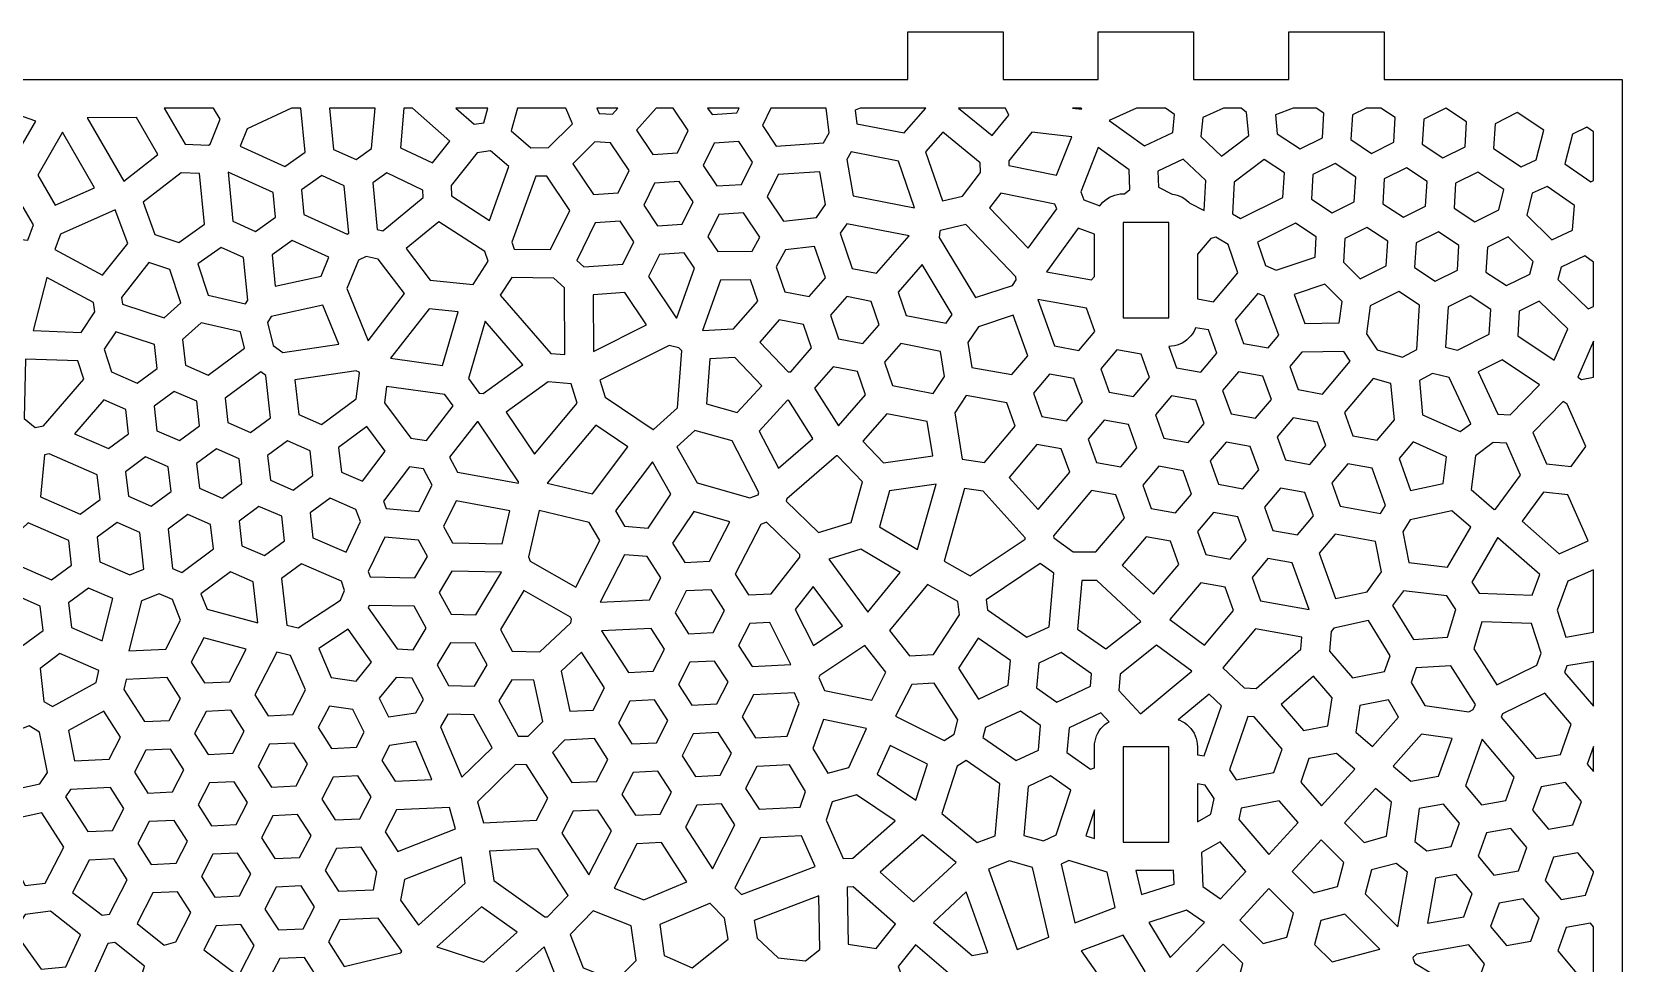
# Model space of a CAD drawing. Header units: millimetres. Extents: x 0 to 300, y -200 to 0.
# Drawn here: x 133 to 300, y -97.7 to 0 of the extents above; entities that cross this region are included whole.
import ezdxf

# ---------------------------------------------------------------- set-up
doc = ezdxf.new("R2010")
doc.units = ezdxf.units.MM

msp = doc.modelspace()

# ---------------------------------------------------------------- linework, layer by layer
at = {"color": 0}
for points in [[(130.27, -5), (136.06, -5), (139.07, -5), (144.61, -5), (153.86, -5), (159.06, -5), (174.78, -5), (181.75, -5), (184.87, -5), (187.85, -5), (191.11, -5), (197.26, -5), (201.97, -5), (208.11, -5), (217.95, -5), (219.42, -5), (225, -5), (225, 0), (235, 0), (235, -5), (237.17, -5), (242.27, -5), (245, -5), (245, 0), (255, 0), (255, -5), (257.52, -5), (261.06, -5), (264.93, -5), (265, -5), (265, 0), (275, 0), (275, -5), (275.66, -5), (280.17, -5), (283.18, -5), (287.69, -5), (290.69, -5), (295.75, -5), (298.85, -5), (300, -5), (300, -8.91), (300, -17.5), (300, -22.48), (300, -31.45), (300, -35.67), (300, -38.73), (300, -42.41), (300, -45.43), (300, -50.97), (300, -57.05), (300, -59.7), (300, -66.33), (300, -69.53), (300, -74.18), (300, -78.45), (300, -81.5), (300, -86.07), (300, -89.11), (300, -92.8), (300, -99.77)], [(129.55, -8), (128.14, -8), (127.19, -8.45), (128.8, -13.54), (131.06, -13.54), (133.45, -9.37), (129.55, -8)], [(152.13, -8), (146.93, -8), (149.13, -11.8), (151.6, -11.89), (151.78, -11.77), (152.82, -9.18), (152.13, -8)], [(161.29, -8), (160.3, -8), (155.66, -10.17), (154.92, -12), (159.62, -14.13), (161.73, -12.62), (161.29, -8)], [(164.3, -8), (164.72, -12.33), (167.09, -13.41), (168.72, -12.24), (169.1, -8), (164.3, -8)], [(172.11, -8), (171.74, -12.16), (175.1, -13.76), (176.94, -11.46), (173.02, -8), (172.11, -8)], [(179.48, -9.7), (180.49, -9.55), (180.92, -8), (177.56, -8), (179.48, -9.7)], [(189.11, -8), (184.03, -8), (183.37, -10.39), (185.44, -12.17), (187.28, -12.15), (189.8, -9.64), (189.11, -8)], [(192.6, -8.56), (193.99, -8.65), (194.57, -8), (192.36, -8), (192.6, -8.56)], [(200.38, -8), (198.6, -8), (196.52, -10.33), (198.23, -12.87), (200.82, -12.7), (201.96, -10.36), (200.38, -8)], [(204.45, -8.69), (207.04, -8.51), (207.3, -8), (203.99, -8), (204.45, -8.69)], [(216.42, -8), (210.64, -8), (209.74, -9.83), (211.19, -11.99), (216.14, -11.66), (216.76, -10.6), (216.42, -8)], [(220.01, -8), (219.47, -8.22), (219.66, -9.64), (224.61, -10.61), (226.89, -8), (220.01, -8)], [(233.87, -10.89), (235.6, -8.74), (235.26, -8), (230.32, -8), (233.87, -10.89)], [(243.22, -8), (242.28, -8), (243.26, -8.11), (243.22, -8)], [(252.06, -8), (249.03, -8), (246.15, -9.29), (249.85, -11.96), (252.81, -10.57), (253, -8.68), (252.06, -8)], [(260.56, -8.47), (259.99, -8), (258.16, -8), (255.99, -8.98), (255.78, -10.99), (257.92, -13.03), (260.79, -10.86), (260.56, -8.47)], [(268.68, -8.54), (267.87, -8), (265.47, -8), (263.6, -8.71), (263.79, -10.7), (266.2, -12.29), (268.53, -11.13), (268.68, -8.54)], [(276.17, -9), (274.67, -8), (273.13, -8), (271.68, -8.72), (271.52, -11.31), (273.69, -12.75), (276.01, -11.59), (276.17, -9)], [(279.17, -9.18), (279.01, -11.77), (281.17, -13.21), (283.5, -12.05), (283.66, -9.45), (281.49, -8.02), (279.17, -9.18)], [(146.29, -12.88), (144.04, -9), (138.84, -9.02), (142.7, -15.65), (146.29, -12.88)], [(288.98, -8.48), (286.65, -9.64), (286.49, -12.23), (289.41, -14.16), (290.98, -13.44), (291.78, -10.33), (288.98, -8.48)], [(297, -15.61), (297, -10.48), (296.3, -10), (294.77, -10.73), (293.97, -13.86), (296.71, -15.75), (297, -15.61)], [(136.25, -10.52), (133.66, -15.03), (135.5, -18.19), (139.64, -16.35), (136.25, -10.52)], [(193.79, -11.64), (192.15, -11.53), (189.84, -13.84), (192, -17.05), (194.59, -16.88), (195.74, -14.54), (193.79, -11.64)], [(207.25, -11.51), (204.66, -11.68), (203.51, -14.02), (204.96, -16.17), (207.55, -16), (208.7, -13.66), (207.25, -11.51)], [(228.67, -10.52), (226.87, -12.58), (228.63, -17.72), (230.74, -17.23), (232.63, -14.77), (232.61, -13.73), (228.67, -10.52)], [(238.01, -10.53), (235.6, -13.52), (235.61, -14.03), (240.62, -15.05), (242.21, -11.01), (238.01, -10.53)], [(179.81, -12.68), (177.06, -16.12), (177.12, -17.22), (181.08, -19.78), (183.13, -14.13), (181.21, -12.48), (179.81, -12.68)], [(219.07, -12.59), (218.6, -13.38), (219.26, -17.21), (225.72, -18.47), (224.04, -13.56), (219.07, -12.59)], [(244.99, -12.15), (243.17, -16.77), (243.5, -17.63), (245.18, -18.24), (245.28, -18.1), (245.48, -17.88), (245.7, -17.68), (245.93, -17.51), (246.19, -17.35), (246.45, -17.23), (246.73, -17.13), (247.01, -17.06), (247.31, -17.01), (247.6, -17), (247.75, -17), (248.33, -16.53), (248.23, -14.48), (244.99, -12.15)], [(144.72, -17.88), (145.96, -21.26), (148.47, -22.1), (151.16, -20.17), (150.65, -14.85), (148.74, -14.78), (144.72, -17.88)], [(158.38, -16.86), (153.65, -14.71), (154.15, -19.88), (156.51, -20.96), (158.63, -19.45), (158.38, -16.86)], [(170.3, -14.8), (168.83, -15.85), (169.3, -20.75), (169.88, -20.87), (174.13, -17.39), (174.08, -16.6), (170.3, -14.8)], [(215.78, -14.69), (211.39, -14.98), (210.25, -17.32), (211.96, -19.87), (215.41, -19.47), (216.37, -18.12), (215.78, -14.69)], [(253.92, -13.36), (251.24, -14.62), (251.32, -16.28), (252.77, -17.03), (252.99, -17.06), (253.27, -17.13), (253.55, -17.23), (253.81, -17.35), (254.07, -17.51), (254.3, -17.68), (254.52, -17.88), (254.6, -17.97), (256.11, -18.74), (256.28, -15.61), (253.92, -13.36)], [(262.43, -13.39), (259.27, -15.77), (259.1, -19.09), (259.94, -19.6), (264.39, -17.38), (264.54, -14.79), (262.43, -13.39)], [(267.54, -14.97), (267.38, -17.57), (269.55, -19), (271.87, -17.84), (272.03, -15.25), (269.86, -13.82), (267.54, -14.97)], [(275.03, -15.43), (274.87, -18.03), (277.03, -19.46), (279.36, -18.3), (279.52, -15.71), (277.35, -14.27), (275.03, -15.43)], [(284.84, -14.73), (282.51, -15.89), (282.35, -18.49), (284.52, -19.92), (287.04, -18.66), (287.57, -16.54), (284.84, -14.73)], [(125.89, -19.11), (125.9, -20.35), (126.68, -21.25), (132.62, -21.85), (133.23, -20.25), (131.07, -16.54), (128.34, -16.55), (125.89, -19.11)], [(163.48, -15.06), (161.36, -16.57), (161.61, -19.16), (166.14, -21.22), (166.33, -21.13), (165.84, -16.14), (163.48, -15.06)], [(183.44, -22.08), (183.68, -22.79), (187.5, -22.83), (189.51, -18.73), (187.11, -15.15), (185.94, -15.16), (183.44, -22.08)], [(198.43, -15.86), (197.29, -18.2), (198.73, -20.35), (201.33, -20.18), (202.47, -17.85), (201.02, -15.69), (198.43, -15.86)], [(292.11, -16.22), (290.56, -16.94), (289.99, -19.23), (292.63, -21.83), (294.8, -20.81), (295, -18.22), (292.11, -16.22)], [(234.76, -16.92), (233.57, -18.46), (237.65, -22.7), (240.65, -18.58), (240.45, -18.08), (234.76, -16.92)], [(136.06, -21.22), (135.46, -22.82), (140.48, -25.53), (143.11, -22.19), (141.81, -18.67), (136.06, -21.22)], [(175.78, -19.92), (172.35, -22.72), (174.88, -26.06), (179.37, -26.52), (180.95, -24.07), (180.6, -23.04), (175.78, -19.92)], [(194.8, -19.87), (192.2, -20.05), (190.27, -23.99), (190.99, -24.64), (195.1, -24.36), (196.24, -22.03), (194.8, -19.87)], [(207.76, -18.99), (205.16, -19.17), (204.02, -21.5), (205.07, -23.06), (208.66, -23.01), (209.47, -21.55), (207.76, -18.99)], [(247.6, -20), (247.6, -30), (252.4, -30), (252.4, -20), (247.6, -20)], [(218.61, -20.14), (217.91, -21.13), (219.18, -24.84), (221.73, -25.33), (225.15, -21.42), (218.61, -20.14)], [(228.38, -20.91), (228.29, -21.57), (232.12, -27.88), (236.01, -26.6), (236.39, -26.02), (236.36, -25.69), (231.11, -20.22), (228.45, -20.84), (228.38, -20.91)], [(244.6, -21.22), (242.89, -20.6), (239.56, -25.18), (244.3, -26.03), (244.6, -25.68), (244.6, -21.22)], [(256.81, -21.67), (255.4, -23.34), (255.4, -28.02), (257.08, -28.33), (259.65, -25.29), (258.63, -22.31), (257.33, -21.53), (256.81, -21.67)], [(261.71, -22.07), (262.55, -24.5), (263.69, -25.02), (267.76, -23.65), (267.89, -21.5), (265.72, -20.07), (261.71, -22.07)], [(273.21, -20.53), (270.89, -21.69), (270.73, -24.17), (272.48, -25.92), (275.22, -24.56), (275.38, -21.96), (273.21, -20.53)], [(280.7, -20.99), (278.37, -22.15), (278.21, -24.74), (280.38, -26.17), (282.7, -25.01), (282.86, -22.42), (280.7, -20.99)], [(288.03, -21.52), (285.86, -22.6), (285.7, -25.2), (287.86, -26.63), (290.31, -25.41), (290.66, -24.1), (288.03, -21.52)], [(152.91, -22.61), (150.49, -24.34), (151.57, -27.63), (155.47, -28.53), (155.71, -28.16), (155.27, -23.69), (152.91, -22.61)], [(164.24, -23.65), (160.37, -21.89), (158.26, -23.4), (158.58, -26.7), (163.41, -25.63), (164.24, -23.65)], [(198.94, -23.35), (197.79, -25.68), (200.7, -30), (200.75, -30.01), (202.61, -24.78), (201.53, -23.17), (198.94, -23.35)], [(211.19, -24.64), (212.09, -27.27), (214.64, -27.77), (216.35, -25.81), (215.21, -22.51), (212.17, -22.87), (211.19, -24.64)], [(142.46, -27.86), (142.57, -28.57), (146.93, -29.99), (148.68, -28.43), (147.53, -24.94), (145.33, -24.21), (142.46, -27.86)], [(168.13, -23.57), (167.35, -23.97), (166.12, -26.93), (168.34, -32.41), (172.18, -27.47), (169.42, -23.84), (168.13, -23.57)], [(226.51, -24.42), (224, -27.3), (224.84, -29.76), (229.04, -30.58), (229.67, -29.64), (226.51, -24.42)], [(297, -28.8), (297, -24.15), (296.08, -23.51), (293.6, -24.7), (293.26, -25.99), (296.42, -29.05), (297, -28.8)], [(139.51, -28.41), (134.63, -25.79), (133.2, -31.35), (138.22, -31.53), (139.66, -29.37), (139.51, -28.41)], [(182.22, -27.64), (187.54, -33.73), (189.01, -33.86), (188.96, -26.85), (187.84, -25.83), (183.42, -25.79), (182.22, -27.64)], [(209.25, -28.24), (208.48, -26.01), (205.34, -26.05), (203.46, -31.34), (206.72, -31.15), (209.25, -28.24)], [(268.79, -26.47), (265.56, -27.55), (266.7, -30.6), (270.28, -30.54), (270.59, -28.28), (268.79, -26.47)], [(197.58, -30.75), (195.3, -27.35), (191.97, -27.58), (192.01, -33.52), (197.58, -30.75)], [(216.9, -29.74), (217.74, -32.2), (220.29, -32.69), (222, -30.74), (221.16, -28.28), (218.61, -27.78), (216.9, -29.74)], [(238.65, -28.07), (240.42, -32.96), (242.97, -33.42), (244.65, -31.43), (243.77, -28.99), (238.65, -28.07)], [(261.76, -27.44), (259.38, -30.26), (260.26, -32.7), (262.82, -33.16), (263.95, -31.82), (262.42, -27.74), (261.76, -27.44)], [(273.56, -28.73), (273.15, -31.67), (274.27, -33.38), (276.94, -34.14), (278.44, -33.33), (278.72, -28.67), (276.56, -27.24), (273.56, -28.73)], [(284.04, -27.7), (281.72, -28.86), (281.46, -33.09), (282.71, -33.39), (286.05, -31.73), (286.21, -29.13), (284.04, -27.7)], [(289.2, -29.32), (289.04, -31.91), (292.86, -34.44), (294.29, -31.17), (291.3, -28.27), (289.2, -29.32)], [(158.18, -29.85), (157.78, -30.49), (158.38, -32.92), (159.4, -33.65), (165.26, -32.78), (163.58, -28.66), (158.18, -29.85)], [(177.79, -29.37), (174.75, -29.06), (170.71, -34.25), (176.16, -35), (177.79, -29.37)], [(232.41, -30.94), (231.3, -32.59), (231.74, -35.21), (235.92, -35.96), (237.6, -33.98), (236.07, -29.74), (232.41, -30.94)], [(140.65, -33.29), (141.4, -35.68), (144.1, -36.86), (146.19, -35.31), (145.91, -32.81), (141.85, -31.49), (140.65, -33.29)], [(150.83, -30.53), (148.87, -32.29), (149.17, -34.97), (151.56, -36.01), (155.36, -33.2), (154.94, -31.48), (150.83, -30.53)], [(180.62, -30.37), (178.89, -36.37), (180, -37.9), (180.42, -37.96), (184.6, -34.92), (180.62, -30.37)], [(211.51, -30.21), (209.47, -32.57), (212.43, -35.66), (212.72, -35.68), (214.91, -33.17), (214.06, -30.71), (211.51, -30.21)], [(255.21, -31.04), (255.17, -31.15), (255.05, -31.41), (254.89, -31.67), (254.72, -31.9), (254.52, -32.12), (254.3, -32.32), (254.07, -32.49), (253.81, -32.65), (253.55, -32.77), (253.27, -32.87), (252.99, -32.94), (252.69, -32.99), (252.4, -33), (252.39, -33), (253.2, -35.25), (255.76, -35.71), (257.44, -33.72), (256.56, -31.28), (255.21, -31.04)], [(192.69, -36.54), (193.25, -38.34), (198.27, -41.72), (198.32, -41.72), (200.82, -39.44), (201.27, -33.46), (200.96, -33.15), (199.96, -32.91), (192.69, -36.54)], [(224.26, -32.71), (222.56, -34.67), (223.4, -37.12), (227.66, -37.96), (228.85, -36.16), (228.42, -33.52), (224.26, -32.71)], [(245.27, -35.35), (246.15, -37.79), (248.71, -38.25), (250.38, -36.27), (249.5, -33.82), (246.94, -33.36), (245.27, -35.35)], [(295.35, -36.24), (295.73, -36.48), (297, -36.24), (297, -32.47), (295.35, -36.24)], [(137.89, -34.52), (132.39, -34.33), (132.26, -40.57), (133.4, -41.51), (134.27, -41.35), (138.5, -36.44), (137.89, -34.52)], [(204.22, -34.31), (203.86, -39.04), (207.1, -39.95), (209.69, -37.14), (206.83, -34.15), (204.22, -34.31)], [(265.11, -35.1), (265.99, -37.54), (268.55, -38), (271.46, -34.55), (270.79, -33.53), (266.37, -33.6), (265.11, -35.1)], [(287.39, -34.41), (284.87, -35.67), (286.94, -40.12), (288.24, -40.19), (291.33, -37.02), (287.39, -34.41)], [(157.07, -35.67), (153.34, -38.42), (153.63, -41), (156.01, -42.04), (158.1, -40.5), (157.6, -36.05), (157.07, -35.67)], [(167.09, -35.55), (160.67, -36.5), (161.08, -40.16), (163.47, -41.19), (167.1, -38.5), (167.45, -35.8), (167.41, -35.72), (167.09, -35.55)], [(189.67, -36.93), (187.24, -36.71), (182.85, -39.91), (185.8, -44.3), (190.3, -38.95), (189.67, -36.93)], [(219.72, -35.64), (217.17, -35.14), (215.22, -37.37), (217.74, -41.34), (220.56, -38.1), (219.72, -35.64)], [(239.89, -35.91), (238.21, -37.9), (239.09, -40.34), (241.65, -40.8), (243.33, -38.81), (242.45, -36.37), (239.89, -35.91)], [(259.73, -35.66), (258.05, -37.64), (258.94, -40.09), (261.49, -40.54), (263.17, -38.56), (262.29, -36.12), (259.73, -35.66)], [(273.85, -36.37), (270.84, -39.93), (271.72, -42.38), (274.28, -42.84), (276.09, -40.69), (275.72, -36.91), (273.85, -36.37)], [(278.71, -36.59), (279.05, -40.17), (283, -41.94), (284.1, -41.11), (281.84, -36.27), (280.09, -35.85), (278.71, -36.59)], [(145.89, -39.27), (146.18, -41.85), (148.56, -42.89), (150.65, -41.34), (150.36, -38.76), (147.98, -37.72), (145.89, -39.27)], [(170.08, -38.92), (172.85, -42.62), (174.47, -42.86), (177.28, -39.25), (176.41, -38.06), (170.29, -37.22), (170.08, -38.92)], [(231.13, -38.15), (229.93, -39.96), (230.72, -44.84), (233.05, -45.18), (236.27, -41.36), (235.39, -38.91), (231.13, -38.15)], [(251, -40.19), (251.88, -42.63), (254.44, -43.09), (256.11, -41.1), (255.23, -38.66), (252.67, -38.2), (251, -40.19)], [(142.91, -39.61), (140.59, -38.6), (137.52, -42.17), (141.11, -43.73), (143.2, -42.19), (142.91, -39.61)], [(212.36, -38.66), (209.4, -41.89), (211.43, -45.79), (215.03, -42.67), (212.5, -38.67), (212.36, -38.66)], [(222.82, -40.07), (220.3, -42.96), (222.47, -45.21), (227.62, -44.47), (227.04, -40.89), (222.82, -40.07)], [(293.79, -38.8), (290.62, -42.04), (292.06, -45.31), (294.64, -45.6), (296.18, -43.5), (294.23, -39.08), (293.79, -38.8)], [(165.25, -43.61), (165.54, -46.19), (167.76, -47.15), (170.14, -44.01), (168.2, -41.42), (165.25, -43.61)], [(179.79, -40.9), (176.9, -44.63), (177.73, -46.2), (184.12, -47.35), (184.13, -47.2), (179.91, -40.92), (179.79, -40.9)], [(195.63, -43.55), (192.26, -41.28), (187.16, -47.35), (191.9, -48.47), (195.63, -43.55)], [(245.62, -40.75), (243.94, -42.73), (244.83, -45.18), (247.38, -45.64), (249.06, -43.65), (248.18, -41.21), (245.62, -40.75)], [(265.46, -40.49), (263.79, -42.48), (264.67, -44.92), (267.22, -45.38), (268.9, -43.4), (268.02, -40.95), (265.46, -40.49)], [(159.89, -42.91), (157.8, -44.45), (158.09, -47.03), (160.47, -48.07), (162.56, -46.53), (162.27, -43.95), (159.89, -42.91)], [(202.66, -41.82), (200.76, -43.55), (202.89, -47.3), (208.43, -48.88), (209.31, -48.56), (209.37, -48.34), (206.55, -42.92), (202.66, -41.82)], [(241.12, -43.75), (238.56, -43.29), (235.65, -46.75), (238.69, -50.12), (242, -46.19), (241.12, -43.75)], [(258.41, -43.04), (256.73, -45.02), (257.61, -47.47), (260.17, -47.93), (261.85, -45.94), (260.96, -43.5), (258.41, -43.04)], [(281.57, -44.59), (278.06, -43.01), (276.57, -44.77), (277.78, -48.12), (281.2, -47.4), (281.57, -44.59)], [(286.44, -43.09), (284.61, -44.49), (284.14, -48.03), (286.55, -50.1), (286.69, -50.09), (289.31, -46.52), (287.84, -43.17), (286.44, -43.09)], [(134.37, -44.39), (133.95, -48.79), (138.12, -50.61), (140.21, -49.07), (139.91, -46.48), (134.88, -44.29), (134.37, -44.39)], [(144.98, -44.6), (142.89, -46.15), (143.19, -48.73), (145.57, -49.76), (147.66, -48.22), (147.37, -45.64), (144.98, -44.6)], [(150.35, -45.3), (150.64, -47.88), (153.02, -48.92), (155.11, -47.37), (154.82, -44.79), (152.44, -43.75), (150.35, -45.3)], [(217.52, -44.48), (212.3, -49), (212.23, -49.25), (215.64, -52.54), (219.05, -51.46), (220.24, -47.22), (217.61, -44.48), (217.52, -44.48)], [(172.68, -45.63), (169.95, -49.24), (170.25, -50), (173.69, -50.33), (175.06, -47.57), (174.15, -45.85), (172.68, -45.63)], [(194.31, -50.25), (195.28, -51.85), (197.75, -52.06), (200.13, -48.51), (198.2, -45.12), (194.31, -50.25)], [(251.35, -45.58), (249.68, -47.57), (250.56, -50.01), (253.11, -50.47), (254.79, -48.49), (253.91, -46.04), (251.35, -45.58)], [(269.52, -47.32), (270.4, -49.76), (274.64, -50.52), (275.16, -49.69), (273.75, -45.79), (271.19, -45.33), (269.52, -47.32)], [(223.1, -48.15), (222.03, -51.94), (226.04, -54.31), (227.97, -47.45), (223.1, -48.15)], [(232.9, -48.19), (230.96, -47.9), (228.82, -55.52), (231.56, -57.09), (237.33, -53.22), (237.31, -53.07), (232.9, -48.19)], [(244.3, -48.13), (240.31, -52.86), (240.34, -53.1), (242.38, -54.57), (244.75, -54.57), (247.74, -51.03), (246.85, -48.59), (244.3, -48.13)], [(264.14, -47.88), (262.46, -49.86), (263.34, -52.31), (265.9, -52.76), (267.58, -50.78), (266.69, -48.34), (264.14, -47.88)], [(294.31, -48.58), (291.73, -48.29), (289.5, -51.33), (293.4, -54.75), (296.43, -53.4), (294.31, -48.58)], [(154.8, -51.33), (155.1, -53.91), (157.48, -54.95), (159.57, -53.4), (159.28, -50.82), (156.89, -49.79), (154.8, -51.33)], [(164.35, -48.94), (162.26, -50.48), (162.55, -53.07), (166.03, -54.58), (167.55, -51.36), (167.07, -50.13), (164.35, -48.94)], [(176.26, -51.88), (177.21, -53.6), (182.41, -53.7), (183.21, -50.24), (177.59, -49.22), (176.26, -51.88)], [(130.79, -53.3), (131.37, -55.85), (135.12, -57.49), (137.21, -55.94), (136.92, -53.36), (132.67, -51.51), (130.79, -53.3)], [(141.99, -51.48), (139.9, -53.02), (140.19, -55.6), (143.33, -56.97), (144.81, -56.37), (144.37, -52.51), (141.99, -51.48)], [(149.44, -50.63), (147.35, -52.18), (147.82, -56.3), (148.79, -56.71), (152.12, -54.25), (151.82, -51.67), (149.44, -50.63)], [(186.29, -50.22), (185.17, -55.09), (185.35, -55.52), (190.15, -58.26), (192.68, -53.35), (191.54, -51.47), (186.29, -50.22)], [(206.32, -51.4), (202.53, -50.32), (200.3, -53.64), (201.61, -55.66), (204.2, -55.53), (206.32, -51.4)], [(210.18, -51.44), (209.56, -51.67), (206.87, -56.9), (208.28, -59.08), (210.66, -58.97), (213.66, -55.13), (213.68, -54.82), (210.18, -51.44)], [(255.41, -52.41), (256.29, -54.85), (258.85, -55.31), (260.52, -53.32), (259.64, -50.88), (257.08, -50.42), (255.41, -52.41)], [(276.97, -52.46), (277.61, -55.67), (281.66, -56.16), (284.1, -51.95), (282.13, -50.26), (277.75, -51.19), (276.97, -52.46)], [(170.09, -53), (168.37, -56.63), (168.55, -57.18), (173.24, -57.27), (174.58, -55.05), (173.64, -53.34), (170.09, -53)], [(252.59, -53.43), (250.03, -52.97), (247.51, -55.95), (250.81, -59.01), (253.47, -55.87), (252.59, -53.43)], [(274.12, -53.47), (269.87, -52.71), (268.19, -54.7), (269.91, -59.45), (273.22, -58.74), (274.75, -56.67), (274.12, -53.47)], [(286.92, -53.08), (284.23, -57.72), (284.99, -58.88), (290.55, -59.09), (291.36, -56.95), (286.95, -53.08), (286.92, -53.08)], [(197.65, -55.06), (195.27, -54.86), (192.71, -59.85), (197.9, -59.59), (199.08, -57.28), (197.65, -55.06)], [(224.22, -56.72), (220.09, -54.28), (216.72, -55.34), (220.81, -60.87), (224.22, -56.72)], [(153.9, -56.66), (150.8, -58.95), (151.44, -60.57), (156.77, -62), (156.28, -57.7), (153.9, -56.66)], [(159.26, -57.36), (159.82, -62.25), (161, -62.53), (165.45, -59.63), (165.86, -58.61), (165.55, -57.64), (161.35, -55.82), (159.26, -57.36)], [(175.81, -58.82), (177.06, -61.1), (179.66, -61.15), (182.35, -56.7), (177.15, -56.6), (175.81, -58.82)], [(238.91, -55.77), (233.24, -59.58), (233.38, -60.65), (237.49, -63.51), (239.84, -62.41), (240.32, -56.79), (238.91, -55.77)], [(261.14, -57.24), (262.02, -59.69), (267.13, -60.61), (265.37, -55.72), (262.81, -55.26), (261.14, -57.24)], [(297, -56.43), (294.31, -57.63), (293.16, -60.67), (294.09, -63.51), (297, -63), (297, -56.43)], [(136.91, -59.9), (137.2, -62.48), (140.42, -63.88), (141.54, -59.46), (139, -58.35), (136.91, -59.9)], [(215.08, -58.18), (213.19, -60.6), (215.09, -64.38), (218.16, -62.33), (215.08, -58.18)], [(230.24, -59.78), (227.07, -57.98), (223.1, -62.81), (225.17, -65.47), (227.71, -65.32), (230.42, -61.15), (230.24, -59.78)], [(244.86, -57.57), (243.27, -57.57), (242.83, -62.67), (245.79, -64.74), (249.46, -61.85), (244.86, -57.57)], [(258.32, -58.26), (255.76, -57.8), (252.51, -61.65), (256.14, -64.33), (259.2, -60.71), (258.32, -58.26)], [(130.63, -58.8), (128.47, -62.02), (128.7, -62.87), (132.13, -64.36), (134.22, -62.82), (133.93, -60.24), (130.63, -58.8)], [(147.82, -59.56), (146.41, -58.96), (144.57, -59.7), (143.24, -64.93), (147.12, -64.75), (148.67, -61.74), (147.82, -59.56)], [(184.7, -58.6), (182.23, -62.7), (183.48, -64.98), (186.38, -65.03), (189.64, -62.02), (189.71, -61.62), (189.61, -61.4), (184.7, -58.6)], [(204.35, -58.53), (201.75, -58.65), (200.57, -60.96), (201.98, -63.15), (204.57, -63.02), (205.76, -60.71), (204.35, -58.53)], [(277.04, -58.63), (275.89, -60.17), (278.08, -63.75), (281.65, -63.52), (282.52, -60.59), (281.59, -59.18), (277.04, -58.63)], [(168.47, -60.18), (168.36, -60.43), (171.39, -64.74), (173.07, -64.82), (174.44, -62.55), (173.18, -60.27), (168.47, -60.18)], [(163.16, -64.7), (164.48, -67.74), (167.11, -68.12), (168.71, -66.14), (166.27, -62.68), (163.16, -64.7)], [(199.45, -64.77), (198.05, -62.59), (192.86, -62.85), (195.67, -67.21), (198.27, -67.09), (199.45, -64.77)], [(210.52, -61.98), (208.43, -62.08), (207.24, -64.39), (208.65, -66.57), (212.73, -66.37), (210.52, -61.98)], [(258.06, -66.71), (260.3, -68.81), (261.56, -68.89), (266.28, -64.76), (266.38, -63.52), (261.49, -62.64), (258.06, -66.71)], [(269.74, -62.56), (269.44, -62.9), (269.28, -64.98), (271.7, -67.78), (275.06, -67.11), (275.63, -65.48), (273.36, -61.77), (269.74, -62.56)], [(290.47, -62.09), (285.26, -61.89), (284.43, -64.72), (286.85, -68.51), (291.04, -66.45), (291.48, -65.19), (290.47, -62.09)], [(151.1, -63.59), (149.79, -66.13), (151.19, -68.31), (153.79, -68.19), (155.55, -64.78), (151.1, -63.59)], [(160.21, -65.43), (158.76, -65.09), (156.45, -69.56), (157.86, -71.75), (160.45, -71.63), (161.78, -69.05), (160.21, -65.43)], [(177, -64.1), (175.61, -66.4), (176.79, -68.59), (179.51, -68.65), (180.86, -66.42), (179.6, -64.15), (177, -64.1)], [(193.15, -68.84), (190.74, -65.09), (188.6, -67.06), (189.52, -71.27), (191.96, -71.15), (193.15, -68.84)], [(215.68, -67.75), (216.27, -69.11), (221.22, -70.13), (222.7, -67.18), (220.51, -64.37), (215.76, -67.54), (215.68, -67.75)], [(235.77, -65.97), (232.39, -63.62), (230.34, -66.77), (232.43, -70.02), (235.54, -68.56), (235.77, -65.97)], [(251.12, -64.36), (247.3, -67.38), (247.17, -69.1), (249.45, -71.55), (254.81, -67.09), (251.12, -64.36)], [(136, -65.23), (133.91, -66.78), (134.31, -70.24), (135.23, -70.79), (139.8, -68.28), (140.09, -67.01), (136, -65.23)], [(204.72, -66.02), (202.12, -66.14), (200.94, -68.46), (202.34, -70.64), (204.94, -70.51), (206.13, -68.2), (204.72, -66.02)], [(238.76, -66.23), (238.53, -68.82), (240.66, -70.31), (244.19, -68.65), (244.29, -67.35), (241.11, -65.13), (238.76, -66.23)], [(277.84, -68.25), (279.28, -70.68), (283.89, -71.35), (284.36, -71.08), (284.6, -70.56), (282.01, -66.51), (278.36, -66.74), (277.84, -68.25)], [(294.19, -66.53), (293.95, -67.21), (297, -70.75), (297, -66.05), (294.19, -66.53)], [(147.27, -67.75), (142.95, -67.95), (142.71, -68.99), (144.88, -72.36), (147.48, -72.24), (148.67, -69.93), (147.27, -67.75)], [(172.97, -67.81), (171.28, -67.73), (169.51, -69.92), (170.48, -71.85), (173.35, -71.44), (174.16, -70.05), (172.97, -67.81)], [(183.42, -67.98), (182.08, -70.2), (184.11, -73.88), (185.16, -73.89), (186.68, -72.35), (185.74, -68.02), (183.42, -67.98)], [(227.77, -68.32), (225.42, -68.46), (223.73, -71.8), (228.83, -74.35), (229.87, -73.7), (230.26, -72.19), (227.77, -68.32)], [(269.55, -69.88), (267.58, -67.61), (264.19, -70.57), (266.56, -73.3), (269.11, -72.82), (269.55, -69.88)], [(195.82, -70.21), (194.63, -72.52), (196.04, -74.7), (198.64, -74.58), (199.82, -72.26), (198.42, -70.08), (195.82, -70.21)], [(213.11, -69.36), (208.79, -69.57), (207.61, -71.88), (209.02, -74.06), (212.33, -73.9), (213.59, -70.47), (213.11, -69.36)], [(256.63, -69.48), (253.39, -72.17), (253.55, -72.23), (253.81, -72.35), (254.07, -72.51), (254.3, -72.68), (254.52, -72.88), (254.72, -73.1), (254.89, -73.33), (255.05, -73.59), (255.17, -73.85), (255.27, -74.13), (255.34, -74.41), (255.39, -74.71), (255.4, -75), (255.4, -75.86), (256.11, -75.97), (257.93, -70.71), (256.63, -69.48)], [(272.46, -70.69), (272.04, -73.49), (273.78, -74.99), (276.51, -71.89), (275.45, -70.09), (272.46, -70.69)], [(291.87, -69.38), (287.45, -71.56), (287.29, -71.9), (290.96, -76.25), (293.51, -75.8), (294.66, -72.63), (291.87, -69.38)], [(142.36, -73.99), (140.6, -71.26), (136.89, -73.3), (137.51, -76.47), (141.17, -76.3), (142.36, -73.99)], [(153.93, -71.18), (151.34, -71.31), (150.14, -73.62), (151.55, -75.8), (154.14, -75.68), (155.33, -73.37), (153.93, -71.18)], [(164.28, -70.74), (163.12, -73), (164.52, -75.19), (167.12, -75.06), (167.94, -73.48), (166.75, -71.1), (164.28, -70.74)], [(179.45, -71.65), (176.73, -71.59), (175.95, -72.93), (178.2, -78.2), (181.36, -75.11), (179.45, -71.65)], [(236.82, -71.28), (233.16, -72.99), (232.89, -74.02), (236.37, -76.45), (238.72, -75.35), (238.95, -72.77), (236.82, -71.28)], [(241.93, -73.02), (241.71, -75.61), (244.19, -77.34), (244.6, -77.23), (244.6, -75), (244.61, -74.71), (244.66, -74.41), (244.73, -74.13), (244.83, -73.85), (244.95, -73.59), (245.11, -73.33), (245.28, -73.1), (245.48, -72.88), (245.7, -72.68), (245.93, -72.51), (246.13, -72.39), (245.27, -71.46), (241.93, -73.02)], [(133.86, -73.46), (132.76, -72.81), (129.44, -74.1), (130.53, -79.64), (133.88, -78.89), (134.7, -77.7), (133.86, -73.46)], [(220.67, -73.08), (216.17, -72.15), (215.05, -75.19), (216.61, -77.78), (218.82, -77.18), (220.67, -73.08)], [(261.36, -71.88), (260.71, -71.84), (258.77, -77.43), (259.46, -78.48), (263.44, -77.72), (264.29, -75.27), (261.36, -71.88)], [(160.6, -74.62), (158, -74.75), (156.81, -77.06), (158.21, -79.24), (160.81, -79.12), (162, -76.81), (160.6, -74.62)], [(170.6, -74.87), (169.79, -76.44), (171.19, -78.63), (175.04, -78.44), (173.35, -74.47), (170.6, -74.87)], [(192.11, -74.15), (188.98, -74.3), (187.69, -75.59), (189.74, -78.77), (192.33, -78.64), (193.52, -76.33), (192.11, -74.15)], [(205.09, -73.51), (202.49, -73.64), (201.31, -75.95), (202.71, -78.13), (205.31, -78), (206.5, -75.69), (205.09, -73.51)], [(227.09, -76.83), (223.15, -74.87), (221.79, -77.89), (225.85, -80.61), (227.09, -76.83)], [(247.6, -85), (252.4, -85), (252.4, -75), (247.6, -75), (247.6, -85)], [(282.15, -74.13), (278.94, -73.67), (275.97, -77.05), (277.8, -78.6), (280.73, -78.08), (282.15, -74.13)], [(288.66, -78.19), (285.31, -74.21), (283.55, -79.1), (285.22, -81.09), (287.78, -80.63), (288.66, -78.19)], [(297, -77.6), (297, -74.98), (296.34, -76.82), (297, -77.6)], [(145.03, -75.36), (143.83, -77.67), (145.24, -79.86), (147.83, -79.73), (149.02, -77.42), (147.62, -75.24), (145.03, -75.36)], [(231.13, -76.45), (230.18, -77.05), (228.56, -82), (232.3, -85.06), (234.18, -84.34), (234.65, -78.91), (231.13, -76.45)], [(267.12, -76.25), (266.27, -78.71), (268.43, -81.2), (271.92, -77.35), (270, -75.7), (267.12, -76.25)], [(167.26, -78.06), (164.67, -78.18), (163.48, -80.49), (164.88, -82.68), (167.48, -82.56), (168.67, -80.25), (167.26, -78.06)], [(184.96, -76.89), (183.83, -76.88), (179.85, -80.78), (180.46, -82.98), (186.03, -82.71), (187.22, -80.4), (184.96, -76.89)], [(198.78, -77.57), (196.19, -77.7), (195, -80.01), (196.41, -82.19), (199.01, -82.07), (200.19, -79.76), (198.78, -77.57)], [(209.16, -77.06), (207.98, -79.37), (209.39, -81.56), (213.72, -81.34), (214.27, -79.71), (212.57, -76.89), (209.16, -77.06)], [(237.64, -79.17), (237.2, -84.3), (239.24, -84.87), (240.58, -84.26), (242.12, -79.56), (239.99, -78.07), (237.64, -79.17)], [(141.31, -79.29), (137.1, -79.49), (136.58, -80.25), (138.93, -83.91), (141.52, -83.79), (142.71, -81.48), (141.31, -79.29)], [(154.29, -78.68), (151.69, -78.8), (150.5, -81.11), (151.9, -83.29), (154.5, -83.17), (155.69, -80.86), (154.29, -78.68)], [(219.63, -80.06), (217.08, -80.77), (216.42, -82.72), (218.21, -86.73), (219.23, -86.69), (223.69, -82.77), (219.63, -80.06)], [(256.23, -79.02), (255.4, -78.9), (255.4, -82.89), (256.81, -82.09), (257.15, -80.44), (256.23, -79.02)], [(275.77, -80.81), (274.11, -79.4), (270.86, -82.98), (272.91, -85.04), (275.26, -84.4), (275.77, -80.81)], [(294.04, -78.75), (291.48, -79.21), (290.6, -81.65), (292.27, -83.64), (294.83, -83.18), (295.72, -80.74), (294.04, -78.75)], [(171.33, -81.62), (170.14, -83.93), (171.46, -85.98), (177.52, -83.6), (176.9, -81.36), (171.33, -81.62)], [(192.48, -81.64), (189.89, -81.77), (188.7, -84.08), (191.52, -88.44), (193.89, -83.82), (192.48, -81.64)], [(202.86, -81.13), (201.67, -83.44), (204.49, -87.8), (206.86, -83.18), (205.46, -81), (202.86, -81.13)], [(244.6, -84.63), (244.6, -81.63), (243.7, -84.36), (244.6, -84.63)], [(260.01, -81.43), (259.76, -82.64), (262.92, -86.3), (265.98, -82.96), (264, -80.67), (260.01, -81.43)], [(278.7, -81.49), (278.22, -84.94), (279.49, -85.92), (282.04, -85.46), (282.93, -83.02), (281.25, -81.03), (278.7, -81.49)], [(130.1, -82.8), (130.07, -82.84), (129.82, -84.59), (132.35, -89.57), (134.46, -89.31), (136.4, -85.53), (134.08, -81.92), (130.1, -82.8)], [(145.38, -82.85), (144.19, -85.16), (145.59, -87.35), (148.19, -87.23), (149.38, -84.92), (147.98, -82.73), (145.38, -82.85)], [(160.95, -82.11), (158.36, -82.24), (157.17, -84.55), (158.57, -86.73), (161.16, -86.61), (162.36, -84.3), (160.95, -82.11)], [(199.15, -85.06), (196.56, -85.19), (194.17, -89.85), (197.29, -91.08), (201.81, -89.18), (199.15, -85.06)], [(213.86, -84.34), (209.53, -84.55), (206.84, -89.8), (207.55, -90.52), (215.29, -87.55), (213.86, -84.34)], [(230.09, -87.13), (226.56, -84.24), (222.09, -88.17), (225.61, -91.28), (230.09, -87.13)], [(257.81, -84.97), (255.83, -86.09), (255.96, -89.67), (257.83, -90.96), (260.5, -88.08), (257.81, -84.97)], [(270.79, -87.16), (268.4, -84.77), (265.35, -88.09), (267.6, -90.34), (270.11, -89.67), (270.79, -87.16)], [(288.31, -83.58), (285.75, -84.04), (284.87, -86.48), (286.54, -88.47), (289.1, -88.01), (289.98, -85.57), (288.31, -83.58)], [(141.67, -86.78), (139.07, -86.91), (137.33, -90.28), (140.42, -92.69), (141.21, -92.57), (143.07, -88.97), (141.67, -86.78)], [(154.64, -86.17), (152.05, -86.29), (150.86, -88.6), (152.26, -90.79), (154.85, -90.66), (156.05, -88.35), (154.64, -86.17)], [(167.62, -85.55), (165.02, -85.68), (163.83, -87.98), (165.24, -90.17), (168.92, -90), (169.27, -88.13), (167.62, -85.55)], [(178.14, -86.58), (172.18, -88.92), (171.76, -91.09), (173.64, -93.71), (178.54, -89.3), (178.14, -86.58)], [(181.54, -89.03), (186.89, -92.84), (187.17, -92.84), (189.35, -90.62), (186.18, -85.7), (181.08, -85.95), (181.54, -89.03)], [(296.15, -90.56), (297, -88.21), (297, -88.08), (295.36, -86.13), (292.8, -86.59), (291.92, -89.03), (293.59, -91.02), (296.15, -90.56)], [(238.11, -87.67), (235.67, -86.99), (233.46, -87.83), (236.48, -96.27), (239.8, -94.97), (238.11, -87.67)], [(241.91, -86.95), (241.11, -87.31), (242.53, -93.48), (246.78, -91.88), (245.92, -88.17), (241.91, -86.95)], [(252.69, -87.99), (252.4, -88), (248.96, -88), (249.55, -90.52), (252.95, -89.41), (252.9, -87.96), (252.69, -87.99)], [(276.28, -87.24), (273.68, -87.93), (273.01, -90.44), (276.45, -93.89), (277.46, -88.15), (276.28, -87.24)], [(284.25, -90.4), (282.57, -88.42), (280.39, -88.8), (279.56, -93.52), (283.36, -92.85), (284.25, -90.4)], [(158.71, -89.73), (157.52, -92.04), (158.93, -94.22), (161.52, -94.1), (162.71, -91.79), (161.31, -89.61), (158.71, -89.73)], [(219.28, -89.69), (218.63, -89.72), (218.75, -95.7), (221.67, -96.16), (223.73, -93.62), (219.28, -89.69)], [(265.48, -92.46), (262.91, -89.89), (259.85, -93.19), (262.3, -95.64), (264.81, -94.97), (265.48, -92.46)], [(148.33, -90.22), (145.74, -90.34), (144.09, -93.54), (146.94, -95.81), (148.16, -95.46), (149.74, -92.41), (148.33, -90.22)], [(184.01, -94.47), (180.25, -91.8), (175.57, -96), (180.51, -97.62), (184.01, -94.47)], [(204.19, -91.44), (198.96, -93.64), (199.44, -96.9), (202.38, -98.19), (206.15, -95.2), (205.77, -92.99), (204.26, -91.45), (204.19, -91.44)], [(209.18, -95.07), (211.4, -97.15), (214.28, -97.48), (215.76, -96.28), (215.65, -90.63), (208.86, -93.24), (209.18, -95.07)], [(231.14, -90.24), (227.69, -93.44), (231.75, -96.92), (233.4, -96.59), (231.14, -90.24)], [(287.07, -91.42), (286.18, -93.87), (287.86, -95.85), (290.41, -95.4), (291.3, -92.95), (289.62, -90.97), (287.07, -91.42)], [(135, -92.26), (132.36, -92.59), (131.19, -94.38), (134.02, -98.35), (136.61, -98.1), (138.15, -94.72), (135, -92.26)], [(165.38, -93.17), (164.19, -95.48), (165.85, -98.07), (171.8, -96.63), (171.9, -96.46), (171.9, -96.44), (169.42, -92.98), (165.38, -93.17)], [(191.99, -92.22), (189.55, -94.7), (190.92, -98.19), (194.36, -99.55), (196.48, -97.42), (195.95, -93.78), (191.99, -92.22)], [(254.25, -92.14), (250.3, -93.43), (252.56, -97.12), (256.14, -93.44), (254.25, -92.14)], [(270.89, -92.56), (268.38, -93.24), (267.71, -95.74), (269.54, -97.58), (274.56, -96.24), (270.89, -92.56)], [(155, -93.66), (152.4, -93.78), (151.1, -96.3), (154.49, -98.88), (154.88, -98.79), (156.4, -95.85), (155, -93.66)], [(247.61, -94.78), (243.19, -96.43), (246.38, -100.94), (247.23, -101.09), (249.94, -98.58), (247.61, -94.78)], [(296.71, -100.03), (297, -99.24), (297, -93.9), (296.68, -93.52), (294.12, -93.97), (293.24, -96.42), (296.3, -100.05), (296.71, -100.03)], [(141.03, -95.63), (139.34, -99.34), (141.97, -103.03), (143.69, -102.09), (144.89, -98.01), (141.76, -95.53), (141.03, -95.63)], [(186.83, -95.98), (182.51, -99.85), (183.05, -102.39), (185.96, -103.34), (188.11, -99.25), (186.83, -95.98)], [(225.83, -95.8), (224, -98.05), (224.94, -100.48), (227.5, -100.88), (229.24, -98.73), (225.83, -95.8)], [(260.18, -97.76), (258.12, -95.71), (254.98, -98.93), (256.99, -100.94), (259.5, -100.27), (260.18, -97.76)], [(278.05, -97.08), (278.02, -97.19), (278.22, -97.72), (283.78, -101.05), (284.5, -100.72), (285.56, -97.79), (283.89, -95.8), (278.39, -96.78), (278.05, -97.08)], [(161.66, -97.1), (159.07, -97.22), (157.76, -99.75), (160.55, -102.22), (162.73, -101.62), (163.47, -99.92), (161.66, -97.1)]]:
    msp.add_lwpolyline(points, dxfattribs=at)

doc.saveas('drawing.dxf')
